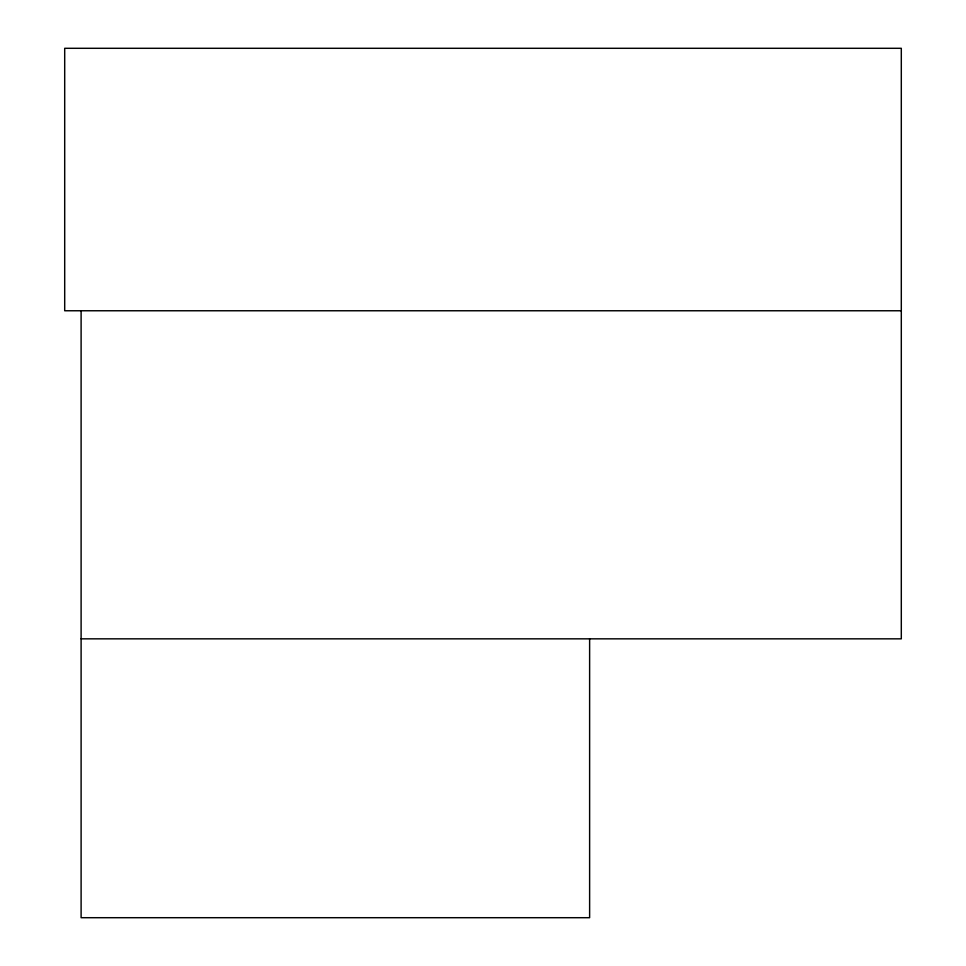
<?xml version="1.0" encoding="UTF-8"?>
<svg xmlns="http://www.w3.org/2000/svg" width="966" height="966" viewBox="0 0 966 966"><rect width="100%" height="100%" fill="white"/><g stroke="black" fill="none" stroke-linecap="round" stroke-linejoin="round"><path stroke-width="1.45" d="M901.302 310.762L64.698 310.762L64.698 48.3L901.302 48.3L901.302 638.84L81.108 638.84M589.622 638.84L589.622 917.7L81.108 917.7L81.108 310.762"/></g></svg>
